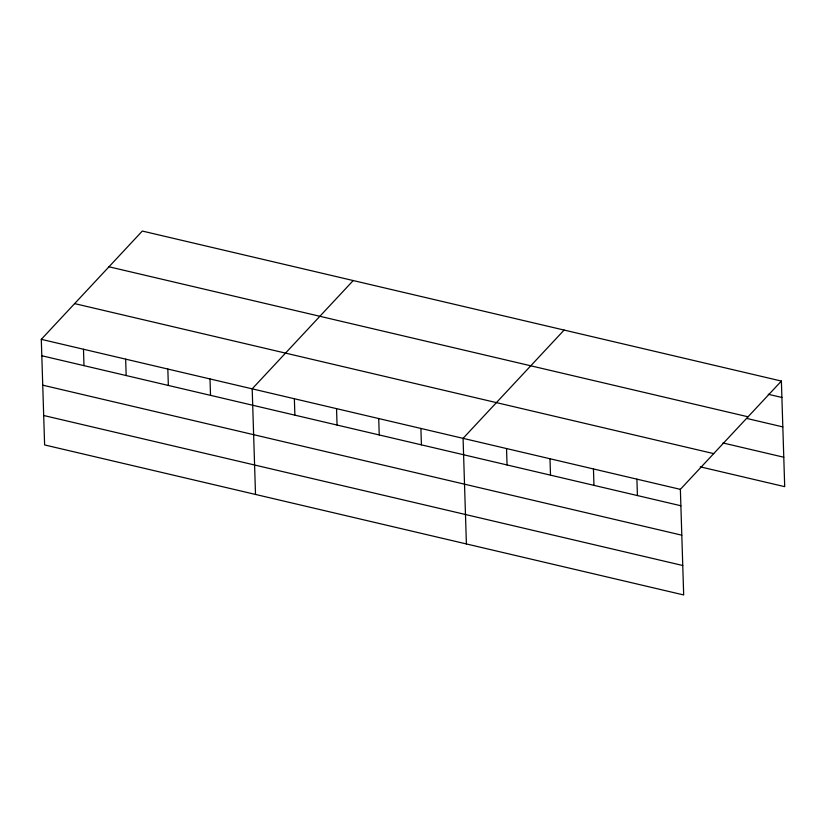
<?xml version="1.0" encoding="UTF-8"?>
<svg xmlns="http://www.w3.org/2000/svg" width="826" height="826" viewBox="0 0 826 826"><rect width="100%" height="100%" fill="white"/><g stroke="black" fill="none" stroke-linecap="round" stroke-linejoin="round"><path stroke-width="1.24" d="M781.386 381.065L680.366 489.353L683.68 594.947L44.614 444.935L41.3 339.341L142.32 231.053L781.386 381.065L784.7 486.659L700.272 466.845M353.208 280.561L252.188 388.839L255.513 494.433M564.096 330.07L463.076 438.348L466.401 543.942M768.242 394.27L781.902 397.471M108.98 266.788L748.046 416.8M746.818 418.452L782.821 426.908M722.936 442.953L783.771 457.232M74.639 303.607L713.695 453.619M41.3 339.341L680.366 489.353M41.816 355.748L680.882 505.76M42.745 385.174L681.801 535.186M43.695 415.499L682.751 565.511M636.908 479.152L637.424 495.559M593.45 468.951L593.966 485.358M549.992 458.75L550.508 475.156M506.534 448.549L507.05 464.955M420.899 428.446L421.415 444.853M378.721 418.545L379.237 434.951M336.543 408.643L337.06 425.049M294.366 398.741L294.882 415.148M210.011 378.938L210.527 395.344M167.833 369.036L168.349 385.443M125.655 359.134L126.171 375.541M83.478 349.233L83.994 365.639"/></g></svg>
